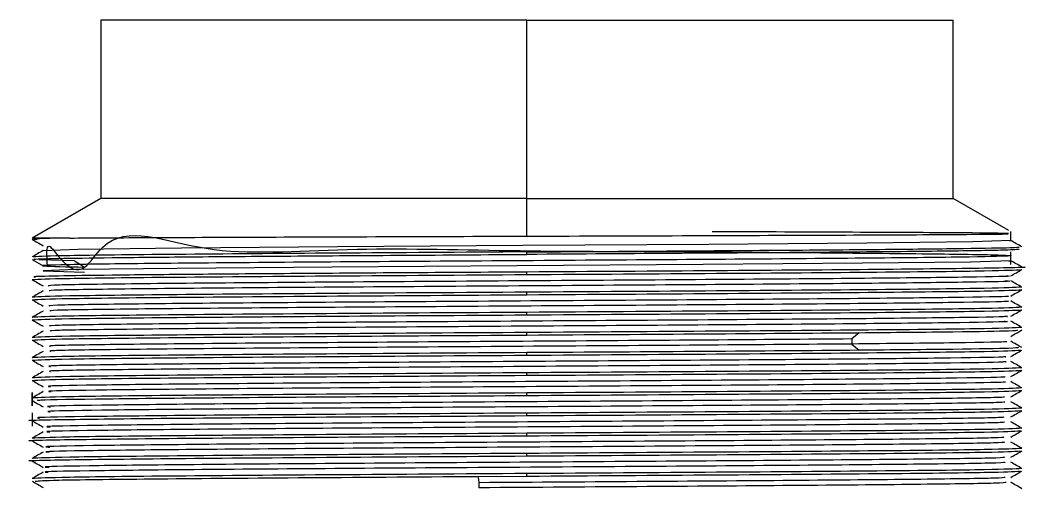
# Model space of a CAD drawing. Header units: millimetres. Extents: x 101 to 291, y 114 to 180.
# Drawn here: x 153.64 to 160.12, y 177.11 to 180.1 of the extents above; entities that cross this region are included whole.
import ezdxf

# ---------------------------------------------------------------- set-up
doc = ezdxf.new("R2010")
doc.units = ezdxf.units.MM

msp = doc.modelspace()

# ---------------------------------------------------------------- linework, layer by layer
at = {"color": 7, "linetype": 'Continuous', "lineweight": 25}
for p, q in [((154.1586, 180.0999), (154.1586, 178.9589)), ((156.8836, 180.0999), (154.1586, 180.0999)), ((156.8836, 178.9589), (156.8836, 180.0999)), ((156.8836, 180.0999), (159.6086, 180.0999)), ((159.6086, 178.9589), (159.6086, 180.0999)), ((154.1586, 178.9589), (153.72, 178.7057)), ((156.8836, 178.9589), (154.1586, 178.9589)), ((156.8836, 178.7178), (156.8836, 178.9589)), ((156.8836, 178.9589), (159.6086, 178.9589)), ((159.9646, 178.7534), (159.6086, 178.9589)), ((153.9609, 178.7057), (153.72, 178.7057)), ((159.9772, 178.6894), (159.9772, 178.7468)), ((153.7207, 178.5684), (153.7914, 178.5276)), ((153.9919, 178.56), (153.7651, 178.5652)), ((156.8836, 178.6009), (156.8836, 178.617)), ((159.9772, 178.5355), (159.9772, 178.6178)), ((156.8836, 178.4719), (156.8836, 178.488)), ((156.8836, 178.3429), (156.8836, 178.359)), ((156.8836, 178.2139), (156.8836, 178.23)), ((156.8836, 178.0849), (156.8836, 178.101)), ((158.9598, 178.0597), (158.9598, 178.0274)), ((156.8836, 177.9559), (156.8836, 177.972)), ((156.8836, 177.8269), (156.8836, 177.843)), ((153.72, 177.7165), (153.72, 177.6309)), ((153.72, 177.714), (153.72, 177.6309)), ((153.72, 177.6309), (153.72, 177.714)), ((156.8836, 177.6979), (156.8836, 177.714)), ((153.72, 177.5875), (153.72, 177.5019)), ((156.8836, 177.5689), (156.8836, 177.585)), ((156.8836, 177.4399), (156.8836, 177.456)), ((156.8836, 177.3109), (156.8836, 177.327)), ((156.5696, 177.1798), (156.8836, 177.1819)), ((156.5765, 177.1395), (156.5765, 177.1073)), ((156.8836, 177.1819), (156.8836, 177.198))]:
    msp.add_line(p, q, dxfattribs=at)
at = {"color": 7, "linetype": 'Continuous', "lineweight": 25, "flags": 128}
for points in [[(159.9677, 178.6897), (159.9773, 178.6894), (159.7345, 178.6813), (159.0559, 178.6732), (158.0454, 178.6651), (156.8572, 178.657), (155.6731, 178.649), (154.674, 178.6409), (154.0125, 178.6328), (153.7899, 178.6247), (153.7899, 178.6247)], [(159.9615, 178.5607), (159.9769, 178.5601), (159.7193, 178.552), (159.0283, 178.5439), (158.0095, 178.5359), (156.8187, 178.5278), (155.6378, 178.5197), (154.6473, 178.5116), (153.9986, 178.5036), (153.7908, 178.4955), (154.0557, 178.4874), (154.0557, 178.4874)], [(153.9919, 178.5601), (154.0238, 178.5399), (154.0557, 178.5198)], [(159.0066, 178.1), (158.9832, 178.0799), (158.9598, 178.0597)], [(158.9598, 178.0274), (158.9832, 178.0072), (159.0066, 177.9871)], [(156.5696, 177.1799), (156.573, 177.1597), (156.5765, 177.1396)]]:
    msp.add_lwpolyline(points, dxfattribs=at)
at = {"color": 7, "linetype": 'Continuous', "lineweight": 25}
for points, knots in [([(153.8184, 178.5282), (153.8141, 178.5928), (153.8026, 178.7671), (153.9886, 178.3756), (154.2628, 178.8277), (154.7987, 178.5695), (155.7105, 178.6518), (156.7709, 178.6208), (157.8416, 178.6201), (158.8006, 178.6113), (159.5343, 178.6047), (159.9567, 178.5975), (160.0182, 178.5905), (159.7116, 178.5834), (159.0729, 178.5764), (158.1771, 178.5693), (157.1294, 178.5622), (156.0528, 178.5551), (155.0742, 178.5481), (154.3063, 178.541), (153.8475, 178.5339), (153.7215, 178.5269), (153.9443, 178.5221), (154.0557, 178.5198)], [0, 0, 0, 0, 0.023196, 0.062577, 0.076601, 0.127902, 0.179203, 0.230505, 0.281806, 0.333107, 0.384408, 0.435709, 0.487009, 0.538309, 0.589609, 0.640908, 0.692207, 0.743506, 0.794805, 0.846104, 0.897403, 0.948702, 1, 1, 1, 1]), ([(153.7198, 178.6977), (153.7316, 178.6909), (153.7551, 178.6773), (153.7787, 178.6637), (153.7905, 178.6569)], [0, 0, 0, 0, 0.49998, 1, 1, 1, 1]), ([(153.9609, 178.7057), (153.8414, 178.7035), (153.6906, 178.7007), (153.7408, 178.698), (153.7512, 178.6974)], [0, 0, 0, 0, 0.79261, 1, 1, 1, 1]), ([(153.9609, 178.7057), (154.1057, 178.7067), (154.3951, 178.7087), (155.1091, 178.7117), (155.9556, 178.7148), (156.5744, 178.7168), (156.8836, 178.7178)], [0, 0, 0, 0, 0.250623, 0.500831, 0.750623, 1, 1, 1, 1]), ([(156.8836, 178.7178), (157.2428, 178.719), (157.9603, 178.7213), (158.9115, 178.7248), (159.6059, 178.7284), (159.9799, 178.7314), (159.9604, 178.7332), (159.9534, 178.7339)], [0, 0, 0, 0, 0.219522, 0.438617, 0.657284, 0.875524, 1, 1, 1, 1]), ([(159.962, 178.7354), (159.872, 178.7366), (159.6921, 178.7389), (159.0092, 178.7425), (158.3812, 178.7448), (158.0675, 178.746)], [0, 0, 0, 0, 0.33399, 0.667323, 1, 1, 1, 1]), ([(156.8836, 178.617), (157.1683, 178.6188), (157.7378, 178.6225), (158.5296, 178.6281), (159.2038, 178.6336), (159.7039, 178.6392), (160.0076, 178.6445), (160.0252, 178.6479), (160.0333, 178.6495)], [0, 0, 0, 0, 0.170584, 0.341168, 0.511752, 0.682336, 0.85292, 1, 1, 1, 1]), ([(160.0301, 178.6328), (160.0087, 178.6309), (159.963, 178.6268), (159.5093, 178.6205), (158.8018, 178.614), (157.8926, 178.6074), (157.2199, 178.6031), (156.8836, 178.6009)], [0, 0, 0, 0, 0.18049, 0.385367, 0.590245, 0.795122, 1, 1, 1, 1]), ([(160.0474, 178.6491), (160.0356, 178.656), (160.012, 178.6696), (159.9885, 178.6832), (159.9767, 178.69)], [0, 0, 0, 0, 0.500011, 1, 1, 1, 1]), ([(153.7904, 178.6255), (153.7786, 178.6187), (153.755, 178.6051), (153.7315, 178.5914), (153.7197, 178.5846)], [0, 0, 0, 0, 0.500011, 1, 1, 1, 1]), ([(156.8836, 178.617), (156.469, 178.6143), (155.6399, 178.6089), (154.5947, 178.6009), (153.8686, 178.5929), (153.774, 178.5876), (153.7275, 178.585)], [0, 0, 0, 0, 0.251947, 0.503893, 0.75584, 1, 1, 1, 1]), ([(153.7412, 178.5686), (153.7353, 178.5692), (153.7108, 178.5714), (153.8665, 178.5754), (154.2018, 178.5805), (154.7157, 178.5856), (155.3592, 178.5907), (156.0974, 178.5958), (156.6215, 178.5992), (156.8836, 178.6009)], [0, 0, 0, 0, 0.050507, 0.208756, 0.367005, 0.525253, 0.683502, 0.841751, 1, 1, 1, 1]), ([(160.0401, 178.5205), (160.0426, 178.5204), (160.1273, 178.5177), (159.8472, 178.5122), (159.1882, 178.5041), (158.1234, 178.4961), (157.2969, 178.4907), (156.8836, 178.488)], [0, 0, 0, 0, 0.007261, 0.255445, 0.50363, 0.751815, 1, 1, 1, 1]), ([(156.8836, 178.4719), (157.2982, 178.4746), (158.1273, 178.4799), (159.1729, 178.488), (159.9045, 178.4961), (159.9996, 178.5014), (160.0471, 178.5041)], [0, 0, 0, 0, 0.2500113, 0.5000228, 0.7500346, 1, 1, 1, 1]), ([(159.9767, 178.4634), (159.9886, 178.4702), (160.0122, 178.4839), (160.0359, 178.4975), (160.0477, 178.5044)], [0, 0, 0, 0, 0.4999886, 1, 1, 1, 1]), ([(160.0474, 178.5201), (160.0356, 178.5269), (160.0122, 178.5404), (159.9888, 178.554), (159.9772, 178.5607)], [0, 0, 0, 0, 0.503511, 1, 1, 1, 1]), ([(153.7196, 178.4399), (153.7314, 178.433), (153.7551, 178.4194), (153.7787, 178.4057), (153.7905, 178.3989)], [0, 0, 0, 0, 0.5, 1, 1, 1, 1]), ([(153.7201, 178.4396), (153.7677, 178.4423), (153.8628, 178.4477), (154.5943, 178.4557), (155.64, 178.4638), (156.4691, 178.4692), (156.8836, 178.4719)], [0, 0, 0, 0, 0.249949, 0.499966, 0.749983, 1, 1, 1, 1]), ([(156.8836, 178.488), (156.6215, 178.4863), (156.0974, 178.4829), (155.3592, 178.4778), (154.7157, 178.4727), (154.2018, 178.4676), (153.8665, 178.4625), (153.7108, 178.4585), (153.7353, 178.4563), (153.7412, 178.4558)], [0, 0, 0, 0, 0.1582975, 0.3165951, 0.4748922, 0.6331895, 0.7914871, 0.9497845, 1, 1, 1, 1]), ([(159.9485, 178.4636), (159.9567, 178.4631), (160.0089, 178.4603), (159.7364, 178.455), (159.1399, 178.4479), (158.2366, 178.4407), (157.1777, 178.4335), (156.0816, 178.4263), (155.0804, 178.4191), (154.3094, 178.4119), (153.8437, 178.4052), (153.8287, 178.401), (153.8221, 178.3991)], [0, 0, 0, 0, 0.020822, 0.132284, 0.243745, 0.355205, 0.466666, 0.578125, 0.689583, 0.801041, 0.912498, 1, 1, 1, 1]), ([(159.9415, 178.4318), (159.9533, 178.4312), (160.0115, 178.4282), (159.7387, 178.4228), (159.1393, 178.4156), (158.2368, 178.4084), (157.1776, 178.4012), (156.0817, 178.394), (155.0801, 178.3868), (154.3103, 178.3796), (153.8515, 178.3731), (153.8351, 178.369), (153.8283, 178.3673)], [0, 0, 0, 0, 0.028204, 0.139664, 0.251124, 0.362583, 0.474041, 0.585498, 0.696955, 0.808412, 0.919867, 1, 1, 1, 1]), ([(160.0471, 178.3912), (159.9996, 178.3886), (159.9045, 178.3832), (159.1729, 178.3751), (158.1273, 178.3671), (157.2982, 178.3617), (156.8836, 178.359)], [0, 0, 0, 0, 0.249949, 0.499967, 0.749983, 1, 1, 1, 1]), ([(156.8836, 178.3429), (157.2982, 178.3456), (158.1273, 178.3509), (159.1729, 178.359), (159.9045, 178.3671), (159.9996, 178.3724), (160.0471, 178.3751)], [0, 0, 0, 0, 0.250011, 0.500023, 0.750035, 1, 1, 1, 1]), ([(160.0476, 178.3911), (160.0358, 178.3979), (160.0121, 178.4115), (159.9885, 178.4252), (159.9767, 178.432)], [0, 0, 0, 0, 0.499989, 1, 1, 1, 1]), ([(159.9768, 178.3344), (159.9887, 178.3412), (160.0123, 178.3549), (160.036, 178.3685), (160.0478, 178.3754)], [0, 0, 0, 0, 0.499989, 1, 1, 1, 1]), ([(153.7906, 178.3675), (153.7788, 178.3607), (153.7551, 178.347), (153.7314, 178.3334), (153.7196, 178.3266)], [0, 0, 0, 0, 0.499989, 1, 1, 1, 1]), ([(153.7196, 178.3109), (153.7314, 178.304), (153.7551, 178.2904), (153.7787, 178.2767), (153.7905, 178.2699)], [0, 0, 0, 0, 0.499969, 1, 1, 1, 1]), ([(156.8836, 178.359), (156.4691, 178.3563), (155.64, 178.3509), (154.5943, 178.3429), (153.8627, 178.3348), (153.7676, 178.3294), (153.7201, 178.3267)], [0, 0, 0, 0, 0.250011, 0.500023, 0.750034, 1, 1, 1, 1]), ([(153.7201, 178.3106), (153.7677, 178.3133), (153.8628, 178.3187), (154.5943, 178.3268), (155.64, 178.3348), (156.4691, 178.3402), (156.8836, 178.3429)], [0, 0, 0, 0, 0.249949, 0.499967, 0.749983, 1, 1, 1, 1]), ([(159.9422, 178.3346), (159.9518, 178.334), (160.0006, 178.331), (159.7126, 178.3256), (159.0963, 178.3185), (158.1816, 178.3113), (157.1171, 178.3041), (156.023, 178.2969), (155.0305, 178.2897), (154.2756, 178.2825), (153.8331, 178.276), (153.8291, 178.2718), (153.8274, 178.2701)], [0, 0, 0, 0, 0.027236, 0.138666, 0.250096, 0.361527, 0.472959, 0.58439, 0.695823, 0.807255, 0.918687, 1, 1, 1, 1]), ([(159.9367, 178.3028), (159.9495, 178.302), (160.0038, 178.2989), (159.7147, 178.2934), (159.0958, 178.2862), (158.1817, 178.279), (157.117, 178.2718), (156.0231, 178.2646), (155.0302, 178.2574), (154.2766, 178.2502), (153.8403, 178.2438), (153.8345, 178.2399), (153.8322, 178.2383)], [0, 0, 0, 0, 0.034582, 0.146009, 0.257438, 0.368867, 0.480297, 0.591726, 0.703157, 0.814587, 0.926017, 1, 1, 1, 1]), ([(160.0471, 178.2622), (159.9996, 178.2596), (159.9045, 178.2542), (159.1729, 178.2461), (158.1273, 178.2381), (157.2982, 178.2327), (156.8836, 178.23)], [0, 0, 0, 0, 0.249949, 0.499967, 0.749983, 1, 1, 1, 1]), ([(156.8836, 178.2139), (157.2982, 178.2166), (158.1273, 178.2219), (159.1729, 178.23), (159.9045, 178.2381), (159.9996, 178.2434), (160.0471, 178.2461)], [0, 0, 0, 0, 0.2500113, 0.5000228, 0.7500346, 1, 1, 1, 1]), ([(160.0477, 178.2621), (160.0359, 178.2689), (160.0122, 178.2826), (159.9886, 178.2962), (159.9767, 178.303)], [0, 0, 0, 0, 0.500031, 1, 1, 1, 1]), ([(159.9767, 178.2054), (159.9886, 178.2122), (160.0122, 178.2259), (160.0359, 178.2395), (160.0477, 178.2464)], [0, 0, 0, 0, 0.5, 1, 1, 1, 1]), ([(153.7195, 178.1819), (153.7313, 178.175), (153.7549, 178.1614), (153.7786, 178.1477), (153.7904, 178.1409)], [0, 0, 0, 0, 0.5, 1, 1, 1, 1]), ([(153.7906, 178.2385), (153.7788, 178.2317), (153.7551, 178.218), (153.7315, 178.2044), (153.7196, 178.1975)], [0, 0, 0, 0, 0.499989, 1, 1, 1, 1]), ([(156.8836, 178.23), (156.4691, 178.2273), (155.64, 178.2219), (154.5943, 178.2139), (153.8627, 178.2058), (153.7676, 178.2004), (153.7201, 178.1977)], [0, 0, 0, 0, 0.250011, 0.500023, 0.750034, 1, 1, 1, 1]), ([(153.7201, 178.1816), (153.7677, 178.1843), (153.8628, 178.1897), (154.5943, 178.1977), (155.64, 178.2058), (156.4691, 178.2112), (156.8836, 178.2139)], [0, 0, 0, 0, 0.249949, 0.499967, 0.749983, 1, 1, 1, 1]), ([(159.9374, 178.2056), (159.9476, 178.2049), (159.992, 178.2018), (159.6874, 178.1962), (159.0519, 178.1891), (158.126, 178.1819), (157.0563, 178.1747), (155.9648, 178.1675), (154.9814, 178.1603), (154.243, 178.1531), (153.8232, 178.1467), (153.8293, 178.1427), (153.8318, 178.1411)], [0, 0, 0, 0, 0.033289, 0.144759, 0.256228, 0.367698, 0.479168, 0.590639, 0.702109, 0.813581, 0.925053, 1, 1, 1, 1]), ([(153.7905, 178.1095), (153.7787, 178.1027), (153.7551, 178.089), (153.7314, 178.0754), (153.7196, 178.0686)], [0, 0, 0, 0, 0.5000001, 1, 1, 1, 1]), ([(159.9333, 178.1738), (159.9464, 178.1729), (159.9957, 178.1696), (159.6893, 178.164), (159.0515, 178.1568), (158.1261, 178.1496), (157.0563, 178.1424), (155.9649, 178.1352), (154.9811, 178.128), (154.2441, 178.1208), (153.8299, 178.1146), (153.8337, 178.1107), (153.8352, 178.1093)], [0, 0, 0, 0, 0.0405908, 0.1520575, 0.2635243, 0.3749912, 0.4864584, 0.5979259, 0.709394, 0.8208625, 0.9323318, 1, 1, 1, 1]), ([(160.0471, 178.1332), (159.9996, 178.1306), (159.9045, 178.1252), (159.1729, 178.1171), (158.1273, 178.1091), (157.2982, 178.1037), (156.8836, 178.101)], [0, 0, 0, 0, 0.249949, 0.499967, 0.749983, 1, 1, 1, 1]), ([(159.0067, 178.1), (159.2214, 178.102), (159.651, 178.1062), (159.9985, 178.1119), (160.0152, 178.1155), (160.0225, 178.1171)], [0, 0, 0, 0, 0.3600534, 0.7201071, 1, 1, 1, 1]), ([(160.0477, 178.1331), (160.0358, 178.1399), (160.0122, 178.1535), (159.9885, 178.1672), (159.9767, 178.174)], [0, 0, 0, 0, 0.50002, 1, 1, 1, 1]), ([(159.9767, 178.0764), (159.9885, 178.0832), (160.0121, 178.0969), (160.0358, 178.1105), (160.0476, 178.1174)], [0, 0, 0, 0, 0.500011, 1, 1, 1, 1]), ([(153.7196, 178.0529), (153.7314, 178.046), (153.7551, 178.0324), (153.7787, 178.0187), (153.7905, 178.0119)], [0, 0, 0, 0, 0.500008, 1, 1, 1, 1]), ([(156.8836, 178.101), (156.4691, 178.0983), (155.64, 178.0929), (154.5943, 178.0849), (153.8627, 178.0768), (153.7676, 178.0714), (153.7201, 178.0688)], [0, 0, 0, 0, 0.250011, 0.500023, 0.750034, 1, 1, 1, 1]), ([(153.7201, 178.0526), (153.7677, 178.0553), (153.8628, 178.0607), (154.5943, 178.0687), (155.64, 178.0768), (156.4691, 178.0822), (156.8836, 178.0849)], [0, 0, 0, 0, 0.249949, 0.499967, 0.749983, 1, 1, 1, 1]), ([(158.9598, 178.0597), (158.6674, 178.0573), (158.0826, 178.0525), (156.9921, 178.0453), (155.9077, 178.0381), (154.9326, 178.0309), (154.2114, 178.0237), (153.8132, 178.0174), (153.8287, 178.0136), (153.8347, 178.0121)], [0, 0, 0, 0, 0.151087, 0.302173, 0.453261, 0.60435, 0.755439, 0.906529, 1, 1, 1, 1]), ([(156.8836, 178.0849), (157.2755, 178.0874), (158.0593, 178.0924), (158.6909, 178.0975), (159.0067, 178.1)], [0, 0, 0, 0, 0.499999, 1, 1, 1, 1]), ([(160.0476, 178.004), (160.0358, 178.0109), (160.0121, 178.0245), (159.9885, 178.0382), (159.9766, 178.045)], [0, 0, 0, 0, 0.50002, 1, 1, 1, 1]), ([(153.7906, 177.9805), (153.7788, 177.9737), (153.7552, 177.9601), (153.7316, 177.9465), (153.7198, 177.9396)], [0, 0, 0, 0, 0.5, 1, 1, 1, 1]), ([(158.9598, 178.0274), (158.6674, 178.025), (158.0826, 178.0202), (156.9921, 178.013), (155.9078, 178.0058), (154.9323, 177.9986), (154.2125, 177.9914), (153.8193, 177.9853), (153.8322, 177.9816), (153.8368, 177.9803)], [0, 0, 0, 0, 0.152581, 0.305161, 0.457743, 0.610325, 0.762909, 0.915492, 1, 1, 1, 1]), ([(156.8836, 177.9559), (157.2982, 177.9586), (158.1273, 177.9639), (159.1726, 177.972), (159.8992, 177.98), (159.9939, 177.9853), (160.0405, 177.9879)], [0, 0, 0, 0, 0.251744, 0.503488, 0.755232, 1, 1, 1, 1]), ([(159.0067, 177.9871), (158.6909, 177.9846), (158.0593, 177.9795), (157.2755, 177.9745), (156.8836, 177.972)], [0, 0, 0, 0, 0.500001, 1, 1, 1, 1]), ([(159.9326, 178.0445), (159.9438, 178.0436), (159.9842, 178.0403), (159.675, 178.0346), (159.1982, 178.0298), (158.9598, 178.0274)], [0, 0, 0, 0, 0.161197, 0.580599, 1, 1, 1, 1]), ([(160.0256, 178.0045), (160.0183, 178.0028), (160.002, 177.9991), (159.6513, 177.9933), (159.2216, 177.9892), (159.0067, 177.9871)], [0, 0, 0, 0, 0.289847, 0.644924, 1, 1, 1, 1]), ([(159.9767, 177.9474), (159.9886, 177.9542), (160.0122, 177.9679), (160.0359, 177.9815), (160.0477, 177.9884)], [0, 0, 0, 0, 0.499989, 1, 1, 1, 1]), ([(153.7195, 177.9239), (153.7313, 177.917), (153.755, 177.9034), (153.7786, 177.8897), (153.7904, 177.8829)], [0, 0, 0, 0, 0.500011, 1, 1, 1, 1]), ([(156.8836, 177.972), (156.4691, 177.9693), (155.64, 177.9639), (154.5943, 177.9559), (153.8627, 177.9478), (153.7676, 177.9424), (153.7201, 177.9397)], [0, 0, 0, 0, 0.250011, 0.500023, 0.750034, 1, 1, 1, 1]), ([(153.7201, 177.9236), (153.7677, 177.9263), (153.8628, 177.9317), (154.5943, 177.9397), (155.64, 177.9478), (156.4691, 177.9532), (156.8836, 177.9559)], [0, 0, 0, 0, 0.249949, 0.499967, 0.749983, 1, 1, 1, 1]), ([(159.9314, 177.9476), (159.9409, 177.9466), (159.9739, 177.9432), (159.6337, 177.9375), (158.9609, 177.9303), (158.0135, 177.9231), (156.9347, 177.9159), (155.8493, 177.9087), (154.8852, 177.9015), (154.1809, 177.8943), (153.8039, 177.8882), (153.828, 177.8844), (153.8367, 177.8831)], [0, 0, 0, 0, 0.045509, 0.156977, 0.268445, 0.379914, 0.491382, 0.60285, 0.714319, 0.825788, 0.937258, 1, 1, 1, 1]), ([(159.93, 177.9158), (159.9418, 177.9146), (159.9787, 177.9111), (159.6352, 177.9052), (158.9606, 177.898), (158.0136, 177.8908), (156.9346, 177.8836), (155.8494, 177.8764), (154.8848, 177.8692), (154.1821, 177.862), (153.8094, 177.8561), (153.8304, 177.8525), (153.8374, 177.8513)], [0, 0, 0, 0, 0.052693, 0.164157, 0.275622, 0.387086, 0.49855, 0.610014, 0.721479, 0.832944, 0.94441, 1, 1, 1, 1]), ([(160.0475, 177.8751), (160.0357, 177.8819), (160.0121, 177.8956), (159.9885, 177.9092), (159.9768, 177.916)], [0, 0, 0, 0, 0.500031, 1, 1, 1, 1]), ([(153.7905, 177.8515), (153.7787, 177.8447), (153.7551, 177.8311), (153.7315, 177.8175), (153.7197, 177.8106)], [0, 0, 0, 0, 0.500031, 1, 1, 1, 1]), ([(160.0471, 177.8752), (159.9996, 177.8726), (159.9045, 177.8672), (159.1729, 177.8591), (158.1273, 177.8511), (157.2982, 177.8457), (156.8836, 177.843)], [0, 0, 0, 0, 0.249949, 0.499967, 0.749983, 1, 1, 1, 1]), ([(156.8836, 177.8269), (157.2982, 177.8296), (158.1273, 177.8349), (159.1729, 177.843), (159.9045, 177.8511), (159.9996, 177.8564), (160.0471, 177.8591)], [0, 0, 0, 0, 0.2500113, 0.5000228, 0.7500346, 1, 1, 1, 1]), ([(159.9767, 177.8184), (159.9885, 177.8252), (160.0121, 177.8389), (160.0358, 177.8525), (160.0476, 177.8593)], [0, 0, 0, 0, 0.5000197, 1, 1, 1, 1]), ([(153.7195, 177.7948), (153.7313, 177.788), (153.755, 177.7744), (153.7786, 177.7607), (153.7905, 177.7539)], [0, 0, 0, 0, 0.500008, 1, 1, 1, 1]), ([(156.8836, 177.843), (156.4691, 177.8403), (155.64, 177.8349), (154.5943, 177.8269), (153.8627, 177.8188), (153.7676, 177.8134), (153.7201, 177.8107)], [0, 0, 0, 0, 0.250011, 0.500023, 0.750034, 1, 1, 1, 1]), ([(153.7201, 177.7946), (153.7677, 177.7973), (153.8628, 177.8027), (154.5943, 177.8107), (155.64, 177.8188), (156.4691, 177.8242), (156.8836, 177.8269)], [0, 0, 0, 0, 0.249949, 0.499967, 0.749983, 1, 1, 1, 1]), ([(159.9301, 177.8186), (159.9384, 177.8175), (159.9646, 177.814), (159.6052, 177.8081), (158.9144, 177.8009), (157.9566, 177.7937), (156.8738, 177.7865), (155.7921, 177.7793), (154.8381, 177.7721), (154.1513, 177.7649), (153.7945, 177.7589), (153.8266, 177.7553), (153.8375, 177.7541)], [0, 0, 0, 0, 0.051567, 0.163014, 0.274462, 0.385908, 0.497354, 0.608799, 0.720243, 0.831687, 0.94313, 1, 1, 1, 1]), ([(159.9301, 177.7868), (159.9403, 177.7855), (159.9698, 177.7818), (159.6066, 177.7758), (158.9141, 177.7686), (157.9567, 177.7614), (156.8737, 177.7542), (155.7921, 177.747), (154.8377, 177.7398), (154.1527, 177.7326), (153.7995, 177.7268), (153.8281, 177.7233), (153.8369, 177.7223)], [0, 0, 0, 0, 0.058702, 0.17015, 0.281597, 0.393044, 0.50449, 0.615935, 0.72738, 0.838824, 0.950268, 1, 1, 1, 1]), ([(160.0475, 177.7461), (160.0357, 177.7529), (160.0121, 177.7666), (159.9885, 177.7802), (159.9767, 177.787)], [0, 0, 0, 0, 0.500011, 1, 1, 1, 1]), ([(153.7904, 177.7225), (153.7786, 177.7157), (153.755, 177.7021), (153.7314, 177.6884), (153.7196, 177.6816)], [0, 0, 0, 0, 0.500011, 1, 1, 1, 1]), ([(160.0471, 177.7462), (159.9996, 177.7436), (159.9045, 177.7382), (159.1729, 177.7301), (158.1273, 177.7221), (157.2982, 177.7167), (156.8836, 177.714)], [0, 0, 0, 0, 0.249949, 0.499967, 0.749983, 1, 1, 1, 1]), ([(156.8836, 177.6979), (157.2982, 177.7006), (158.1273, 177.7059), (159.1729, 177.714), (159.9045, 177.7221), (159.9996, 177.7274), (160.0471, 177.7301)], [0, 0, 0, 0, 0.2500113, 0.5000228, 0.7500346, 1, 1, 1, 1]), ([(159.9767, 177.6894), (159.9885, 177.6962), (160.0122, 177.7099), (160.0358, 177.7235), (160.0477, 177.7303)], [0, 0, 0, 0, 0.500011, 1, 1, 1, 1]), ([(153.7196, 177.6658), (153.7315, 177.659), (153.7551, 177.6453), (153.7788, 177.6317), (153.7906, 177.6248)], [0, 0, 0, 0, 0.4999689, 1, 1, 1, 1]), ([(156.8836, 177.714), (156.4691, 177.7113), (155.64, 177.7059), (154.5943, 177.6979), (153.8627, 177.6898), (153.7676, 177.6844), (153.7201, 177.6817)], [0, 0, 0, 0, 0.250011, 0.500023, 0.750034, 1, 1, 1, 1]), ([(153.7687, 177.6656), (153.7578, 177.6667), (153.7229, 177.6702), (154.0818, 177.6761), (154.7847, 177.6834), (155.7681, 177.6906), (156.5118, 177.6955), (156.8836, 177.6979)], [0, 0, 0, 0, 0.10121, 0.325908, 0.550605, 0.775302, 1, 1, 1, 1]), ([(159.9299, 177.6896), (159.9362, 177.6883), (159.9548, 177.6847), (159.5754, 177.6787), (158.8671, 177.6715), (157.8993, 177.6643), (156.8129, 177.6571), (155.7353, 177.6499), (154.7917, 177.6427), (154.1228, 177.6355), (153.7855, 177.6296), (153.8247, 177.6262), (153.837, 177.6251)], [0, 0, 0, 0, 0.057729, 0.16915, 0.280572, 0.391995, 0.503418, 0.614842, 0.726266, 0.83769, 0.949113, 1, 1, 1, 1]), ([(159.9311, 177.6578), (159.9391, 177.6564), (159.9606, 177.6526), (159.5768, 177.6464), (158.8668, 177.6392), (157.8994, 177.632), (156.8129, 177.6248), (155.7353, 177.6176), (154.7915, 177.6104), (154.1236, 177.6033), (153.7878, 177.5974), (153.825, 177.594), (153.836, 177.593)], [0, 0, 0, 0, 0.06468, 0.17572, 0.28676, 0.397802, 0.508844, 0.619886, 0.730929, 0.841971, 0.953014, 1, 1, 1, 1]), ([(160.0475, 177.6171), (160.0357, 177.6239), (160.0121, 177.6376), (159.9885, 177.6512), (159.9767, 177.658)], [0, 0, 0, 0, 0.499989, 1, 1, 1, 1]), ([(160.0471, 177.6172), (159.9996, 177.6146), (159.9045, 177.6092), (159.1729, 177.6011), (158.1273, 177.5931), (157.2982, 177.5877), (156.8836, 177.585)], [0, 0, 0, 0, 0.249949, 0.499967, 0.749983, 1, 1, 1, 1]), ([(156.8836, 177.5689), (157.2982, 177.5716), (158.1274, 177.5769), (159.1725, 177.585), (159.8987, 177.593), (159.9933, 177.5983), (160.0398, 177.6009)], [0, 0, 0, 0, 0.251928, 0.503856, 0.755784, 1, 1, 1, 1]), ([(159.9766, 177.5604), (159.9885, 177.5672), (160.0121, 177.5808), (160.0358, 177.5945), (160.0476, 177.6013)], [0, 0, 0, 0, 0.4999887, 1, 1, 1, 1]), ([(153.7278, 177.5364), (153.7251, 177.5365), (153.64, 177.5392), (153.9199, 177.5447), (154.579, 177.5527), (155.6438, 177.5608), (156.4703, 177.5662), (156.8836, 177.5689)], [0, 0, 0, 0, 0.007949, 0.2559617, 0.5039746, 0.7519874, 1, 1, 1, 1]), ([(153.7195, 177.5368), (153.7313, 177.53), (153.755, 177.5163), (153.7787, 177.5027), (153.7905, 177.4958)], [0, 0, 0, 0, 0.50002, 1, 1, 1, 1]), ([(156.8836, 177.585), (156.5118, 177.5826), (155.7682, 177.5778), (154.7845, 177.5705), (154.0825, 177.5633), (153.725, 177.5574), (153.7583, 177.554), (153.7681, 177.553)], [0, 0, 0, 0, 0.226118, 0.452236, 0.678353, 0.90447, 1, 1, 1, 1]), ([(159.9308, 177.5606), (159.9345, 177.5592), (159.9446, 177.5554), (159.5446, 177.5493), (158.819, 177.5421), (157.8416, 177.5349), (156.7521, 177.5277), (155.6789, 177.5205), (154.7462, 177.5133), (154.0956, 177.5061), (153.777, 177.5004), (153.8226, 177.497), (153.8357, 177.4961)], [0, 0, 0, 0, 0.063683, 0.175119, 0.286556, 0.397992, 0.509427, 0.620862, 0.732296, 0.843729, 0.955162, 1, 1, 1, 1]), ([(159.9335, 177.5288), (159.9384, 177.5272), (159.951, 177.5233), (159.5459, 177.517), (158.8188, 177.5098), (157.8417, 177.5026), (156.752, 177.4954), (155.679, 177.4882), (154.7457, 177.481), (154.0973, 177.4739), (153.781, 177.4683), (153.822, 177.4651), (153.8324, 177.4642)], [0, 0, 0, 0, 0.070925, 0.182364, 0.293803, 0.405241, 0.516679, 0.628117, 0.739553, 0.850989, 0.962424, 1, 1, 1, 1]), ([(160.0477, 177.488), (160.0358, 177.4948), (160.0122, 177.5085), (159.9885, 177.5222), (159.9767, 177.529)], [0, 0, 0, 0, 0.4999887, 1, 1, 1, 1]), ([(153.7904, 177.4645), (153.7786, 177.4576), (153.7549, 177.444), (153.7312, 177.4303), (153.7194, 177.4235)], [0, 0, 0, 0, 0.499992, 1, 1, 1, 1]), ([(160.0471, 177.4882), (159.9996, 177.4856), (159.9045, 177.4802), (159.1729, 177.4721), (158.1273, 177.4641), (157.2982, 177.4587), (156.8836, 177.456)], [0, 0, 0, 0, 0.249949, 0.499967, 0.749983, 1, 1, 1, 1]), ([(156.8836, 177.4399), (157.2982, 177.4426), (158.1274, 177.4479), (159.1725, 177.456), (159.8986, 177.464), (159.9932, 177.4693), (160.0398, 177.4719)], [0, 0, 0, 0, 0.251941, 0.503882, 0.755823, 1, 1, 1, 1]), ([(159.9767, 177.4313), (159.9885, 177.4382), (160.0122, 177.4518), (160.0358, 177.4655), (160.0476, 177.4723)], [0, 0, 0, 0, 0.500011, 1, 1, 1, 1]), ([(153.7277, 177.4074), (153.7251, 177.4075), (153.64, 177.4102), (153.9199, 177.4157), (154.579, 177.4237), (155.6438, 177.4318), (156.4703, 177.4372), (156.8836, 177.4399)], [0, 0, 0, 0, 0.0079185, 0.2559388, 0.5039594, 0.7519798, 1, 1, 1, 1]), ([(153.7196, 177.4078), (153.7314, 177.401), (153.7551, 177.3873), (153.7788, 177.3737), (153.7906, 177.3668)], [0, 0, 0, 0, 0.500011, 1, 1, 1, 1]), ([(156.8836, 177.456), (156.4691, 177.4533), (155.64, 177.4479), (154.5943, 177.4399), (153.8627, 177.4318), (153.7676, 177.4264), (153.7201, 177.4238)], [0, 0, 0, 0, 0.250011, 0.500023, 0.750034, 1, 1, 1, 1]), ([(159.9328, 177.4316), (159.9332, 177.4301), (159.934, 177.4262), (159.5127, 177.4199), (158.7703, 177.4127), (157.7836, 177.4055), (156.6913, 177.3983), (155.6231, 177.3911), (154.7013, 177.3839), (154.0695, 177.3767), (153.7688, 177.3711), (153.8198, 177.3679), (153.8329, 177.3671)], [0, 0, 0, 0, 0.06984, 0.181277, 0.292715, 0.404154, 0.515594, 0.627034, 0.738475, 0.849916, 0.961357, 1, 1, 1, 1]), ([(159.9368, 177.3998), (159.938, 177.3981), (159.941, 177.394), (159.5138, 177.3876), (158.77, 177.3804), (157.7837, 177.3732), (156.6912, 177.366), (155.6232, 177.3588), (154.7008, 177.3517), (154.0714, 177.3445), (153.7723, 177.339), (153.8181, 177.3359), (153.8282, 177.3353)], [0, 0, 0, 0, 0.077135, 0.188575, 0.300017, 0.411459, 0.522901, 0.634345, 0.745789, 0.857233, 0.968678, 1, 1, 1, 1]), ([(160.0477, 177.359), (160.0358, 177.3658), (160.0122, 177.3795), (159.9885, 177.3932), (159.9767, 177.4)], [0, 0, 0, 0, 0.500011, 1, 1, 1, 1]), ([(153.7905, 177.3355), (153.7787, 177.3287), (153.755, 177.315), (153.7313, 177.3013), (153.7195, 177.2945)], [0, 0, 0, 0, 0.4999886, 1, 1, 1, 1]), ([(160.0471, 177.3592), (159.9996, 177.3566), (159.9045, 177.3512), (159.1729, 177.3431), (158.1273, 177.3351), (157.2982, 177.3297), (156.8836, 177.327)], [0, 0, 0, 0, 0.249949, 0.499967, 0.749983, 1, 1, 1, 1]), ([(156.8836, 177.3109), (157.2982, 177.3136), (158.1274, 177.3189), (159.1725, 177.327), (159.8983, 177.335), (159.9928, 177.3403), (160.0393, 177.3429)], [0, 0, 0, 0, 0.252057, 0.504113, 0.756171, 1, 1, 1, 1]), ([(159.9767, 177.3023), (159.9886, 177.3092), (160.0122, 177.3228), (160.0359, 177.3365), (160.0477, 177.3433)], [0, 0, 0, 0, 0.499992, 1, 1, 1, 1]), ([(153.7275, 177.2784), (153.725, 177.2785), (153.6399, 177.2813), (153.9199, 177.2867), (154.579, 177.2948), (155.6438, 177.3028), (156.4703, 177.3082), (156.8836, 177.3109)], [0, 0, 0, 0, 0.0077179, 0.2557884, 0.5038591, 0.7519297, 1, 1, 1, 1]), ([(153.7196, 177.2788), (153.7315, 177.272), (153.7551, 177.2583), (153.7788, 177.2447), (153.7906, 177.2378)], [0, 0, 0, 0, 0.4999886, 1, 1, 1, 1]), ([(156.8836, 177.327), (156.4691, 177.3243), (155.64, 177.3189), (154.5943, 177.3109), (153.8627, 177.3028), (153.7676, 177.2974), (153.7201, 177.2948)], [0, 0, 0, 0, 0.250011, 0.500023, 0.750034, 1, 1, 1, 1]), ([(159.9413, 177.2707), (159.9381, 177.269), (159.9305, 177.2648), (159.4808, 177.2582), (158.7206, 177.251), (157.7253, 177.2438), (156.6305, 177.2366), (155.5678, 177.2294), (154.6567, 177.2223), (154.0468, 177.2151), (153.764, 177.2097), (153.8138, 177.2068), (153.823, 177.2063)], [0, 0, 0, 0, 0.083171, 0.194649, 0.306127, 0.417605, 0.529083, 0.640561, 0.75204, 0.863518, 0.974998, 1, 1, 1, 1]), ([(159.9359, 177.3026), (159.9322, 177.3009), (159.923, 177.2969), (159.4797, 177.2905), (158.7208, 177.2833), (157.7252, 177.2761), (156.6306, 177.2689), (155.5677, 177.2617), (154.6573, 177.2545), (154.0448, 177.2474), (153.7611, 177.2419), (153.8166, 177.2388), (153.8291, 177.2381)], [0, 0, 0, 0, 0.075829, 0.187304, 0.29878, 0.410255, 0.52173, 0.633206, 0.744682, 0.856158, 0.967635, 1, 1, 1, 1]), ([(160.0478, 177.23), (160.036, 177.2368), (160.0123, 177.2505), (159.9887, 177.2641), (159.9768, 177.271)], [0, 0, 0, 0, 0.499989, 1, 1, 1, 1]), ([(153.7906, 177.2065), (153.7787, 177.1997), (153.7551, 177.186), (153.7314, 177.1723), (153.7196, 177.1655)], [0, 0, 0, 0, 0.5, 1, 1, 1, 1]), ([(160.0471, 177.2302), (159.9996, 177.2276), (159.9045, 177.2222), (159.1729, 177.2141), (158.1273, 177.2061), (157.2982, 177.2007), (156.8836, 177.198)], [0, 0, 0, 0, 0.249949, 0.499967, 0.749983, 1, 1, 1, 1]), ([(156.8836, 177.1819), (157.2982, 177.1846), (158.1274, 177.1899), (159.1725, 177.198), (159.8983, 177.206), (159.9929, 177.2113), (160.0394, 177.2139)], [0, 0, 0, 0, 0.252041, 0.504083, 0.756125, 1, 1, 1, 1]), ([(159.9767, 177.1733), (159.9885, 177.1802), (160.0122, 177.1938), (160.0358, 177.2075), (160.0477, 177.2143)], [0, 0, 0, 0, 0.500011, 1, 1, 1, 1]), ([(153.7199, 177.1497), (153.7316, 177.1429), (153.7552, 177.1293), (153.7788, 177.1157), (153.7906, 177.1088)], [0, 0, 0, 0, 0.500008, 1, 1, 1, 1]), ([(156.8836, 177.198), (156.4691, 177.1953), (155.64, 177.1899), (154.5943, 177.1819), (153.8627, 177.1738), (153.7676, 177.1684), (153.7201, 177.1657)], [0, 0, 0, 0, 0.250011, 0.500023, 0.750034, 1, 1, 1, 1]), ([(153.7404, 177.1494), (153.7638, 177.1517), (153.8134, 177.1567), (154.4351, 177.1642), (155.3842, 177.172), (156.1744, 177.1772), (156.5696, 177.1798)], [0, 0, 0, 0, 0.231151, 0.487434, 0.743717, 1, 1, 1, 1]), ([(159.9405, 177.1736), (159.932, 177.1718), (159.9121, 177.1676), (159.4457, 177.1611), (158.6713, 177.1539), (157.6647, 177.1467), (156.9392, 177.1419), (156.5765, 177.1395)], [0, 0, 0, 0, 0.155411, 0.366559, 0.577707, 0.788853, 1, 1, 1, 1]), ([(159.9473, 177.1418), (159.9389, 177.1398), (159.9201, 177.1355), (159.4467, 177.1288), (158.6711, 177.1216), (157.6648, 177.1144), (156.9393, 177.1096), (156.5765, 177.1072)], [0, 0, 0, 0, 0.167056, 0.375294, 0.58353, 0.791766, 1, 1, 1, 1]), ([(160.0478, 177.101), (160.0359, 177.1078), (160.0123, 177.1215), (159.9886, 177.1352), (159.9768, 177.142)], [0, 0, 0, 0, 0.500008, 1, 1, 1, 1])]:
    msp.add_open_spline(points, degree=3, knots=knots, dxfattribs=at)

doc.saveas('drawing.dxf')
